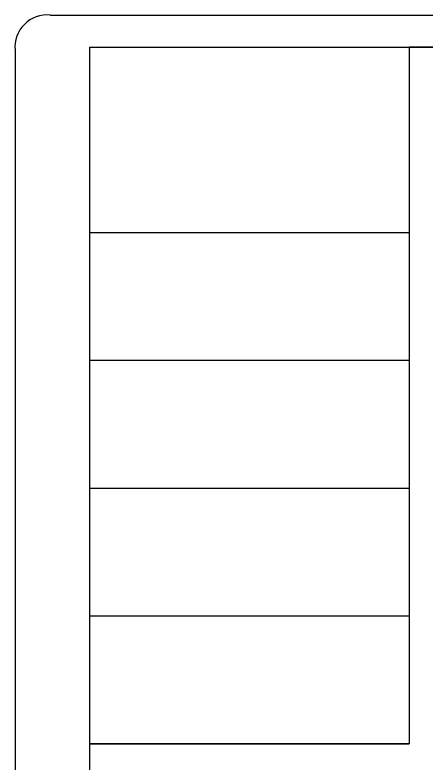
# Model space of a CAD drawing. Header units: millimetres. Extents: x 409504 to 410674, y 7402686 to 14806894.
# Drawn here: x 409912 to 409950.6, y 7402859.8 to 7402930.1 of the extents above; entities that cross this region are included whole.
import ezdxf

# ---------------------------------------------------------------- set-up
doc = ezdxf.new("R2010")
doc.units = ezdxf.units.MM
doc.layers.add('DIVISAS', color=1, linetype='Continuous', lineweight=25)
for name, color, linetype in [('G_meiofio', 8, 'Continuous'), ('G_quadra', 4, 'Continuous'), ('G_txareasdatas', 1, 'Continuous')]:
    doc.layers.add(name, color=color, linetype=linetype)

msp = doc.modelspace()

# ---------------------------------------------------------------- linework, layer by layer
at = {"layer": 'DIVISAS'}
for p, q in [((409949.007, 7402924.658), (409949.007, 7402861.658)), ((409919.007, 7402909.658), (409949.007, 7402909.658)), ((409919.007, 7402897.658), (409949.007, 7402897.658)), ((409919.007, 7402885.658), (409949.007, 7402885.658)), ((409919.007, 7402873.658), (409949.007, 7402873.658)), ((409919.007, 7402861.658), (409949.007, 7402861.658))]:
    msp.add_line(p, q, dxfattribs=at)
at = {"layer": 'G_meiofio'}
for p, q in [((409915.305, 7402930.065), (410093.007, 7402930.065)), ((409912.007, 7402926.767), (409912.007, 7402787.735))]:
    msp.add_line(p, q, dxfattribs=at)
msp.add_arc((409915.007, 7402927.065), 3.015, 84.3237, 185.6763, dxfattribs=at)
at = {"layer": 'G_quadra'}
for q in [(410093.007, 7402927.065), (409919.007, 7402786.456)]:
    msp.add_line((409919.007, 7402927.065), q, dxfattribs=at)
at = {"layer": 'G_txareasdatas'}
msp.add_lwpolyline([(409949.007, 7402861.658), (409919.007, 7402861.658), (409919.007, 7402831.065), (409949.007, 7402831.065), (409949.007, 7402776.863), (410093.007, 7402730.814), (410093.007, 7402927.065), (409949.007, 7402927.065), (409949.007, 7402861.658)], dxfattribs=at)

doc.saveas('drawing.dxf')
